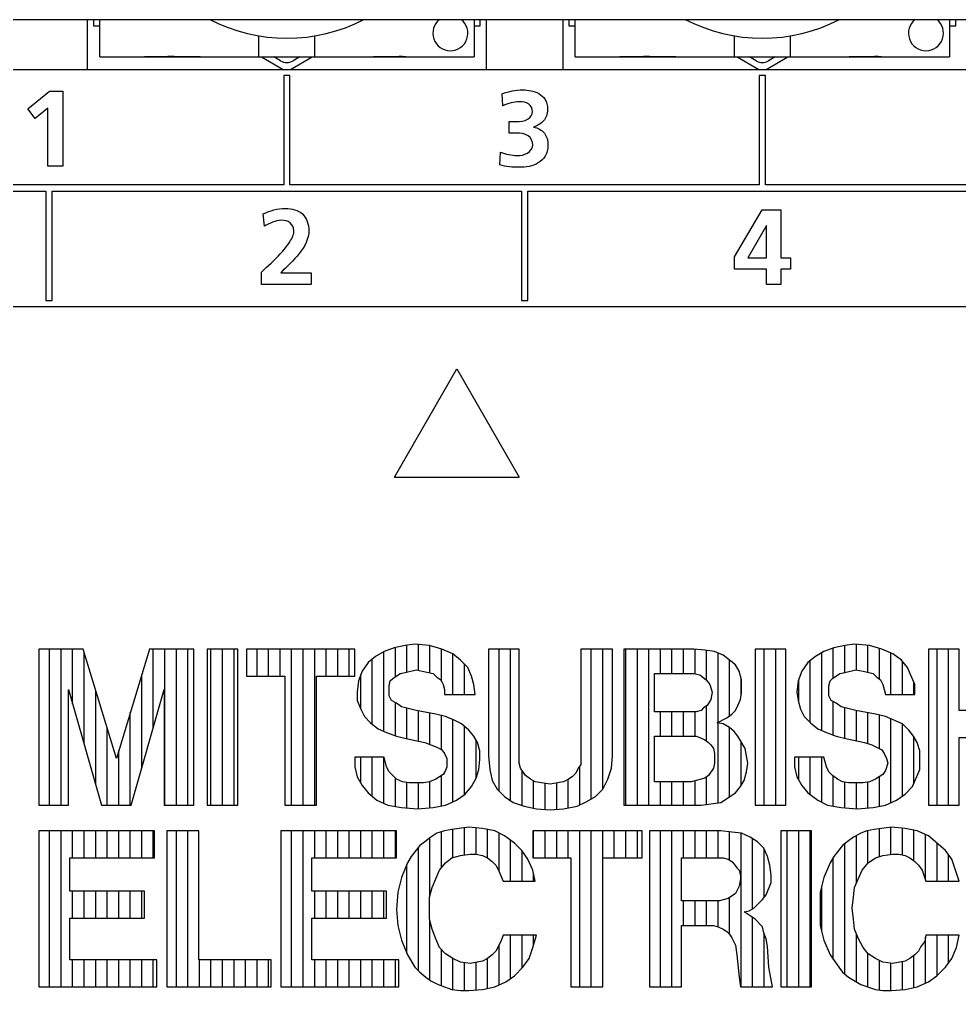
# Model space of a CAD drawing. Header units: millimetres. Extents: x 0 to 900, y 0 to 297.
# Drawn here: x 673.602 to 675.486, y 147.086 to 149.031 of the extents above; entities that cross this region are included whole.
import ezdxf

# ---------------------------------------------------------------- set-up
doc = ezdxf.new("R2010")
doc.units = ezdxf.units.MM

msp = doc.modelspace()

# ---------------------------------------------------------------- linework, layer by layer
at = {"color": 7, "linetype": 'Continuous'}
for p, q in [((669.13503072, 149.03042821), (679.97253072, 149.03042821)), ((673.73815572, 149.03042821), (673.73815572, 148.93042821)), ((673.75065572, 149.03042821), (673.75065572, 149.01792821)), ((673.76321203, 148.95542821), (673.76321203, 149.03042821)), ((674.51321203, 149.03042821), (674.51321203, 148.95542821)), ((674.52565572, 149.01792821), (674.52565572, 149.03042821)), ((674.53815572, 148.93042821), (674.53815572, 149.03042821)), ((674.69065572, 149.03042821), (674.69065572, 148.93042821)), ((674.70315572, 149.03042821), (674.70315572, 149.01792821)), ((674.71571203, 148.95542821), (674.71571203, 149.03042821)), ((675.46571203, 149.03042821), (675.46571203, 148.95542821)), ((675.47815572, 149.01792821), (675.47815572, 149.03042821)), ((673.75065572, 149.01792821), (673.76321203, 149.01792821)), ((674.51321203, 149.01792821), (674.52565572, 149.01792821)), ((674.70315572, 149.01792821), (674.71571203, 149.01792821)), ((675.46571203, 149.01792821), (675.47815572, 149.01792821)), ((674.08196203, 148.95542821), (674.08196203, 148.99795562)), ((674.19446203, 148.95542821), (674.19446203, 148.99795578)), ((675.03446203, 148.95542821), (675.03446203, 148.99795562)), ((675.14696203, 148.95542821), (675.14696203, 148.99795578)), ((673.76321203, 148.95542821), (674.51321203, 148.95542821)), ((674.0873785, 148.95542821), (674.13067977, 148.93042821)), ((674.12544271, 148.94765397), (674.11199919, 148.95542821)), ((674.14563167, 148.93042821), (674.18893294, 148.95542821)), ((674.16396049, 148.95542821), (674.1504427, 148.94763638)), ((674.71571203, 148.95542821), (675.46571203, 148.95542821)), ((675.0398785, 148.95542821), (675.08317977, 148.93042821)), ((675.07794271, 148.94765397), (675.06449919, 148.95542821)), ((675.09813167, 148.93042821), (675.14143294, 148.95542821)), ((675.11646049, 148.95542821), (675.1029427, 148.94763638)), ((668.86628072, 148.93042821), (680.24128072, 148.93042821)), ((674.13192494, 148.91787513), (674.13192494, 148.69911164)), ((674.14441356, 148.91787513), (674.13192494, 148.91787513)), ((674.14441356, 148.69911164), (674.14441356, 148.91787513)), ((675.08441913, 148.91787513), (675.08441913, 148.69911164)), ((675.09690775, 148.91787513), (675.08441913, 148.91787513)), ((675.09690775, 148.69911164), (675.09690775, 148.91787513)), ((673.61922429, 148.85149575), (673.66299906, 148.88670074)), ((673.66299906, 148.88670074), (673.68963427, 148.88670074)), ((673.68963427, 148.88670074), (673.68963427, 148.73688036)), ((674.57087873, 148.85771853), (674.56915616, 148.88176989)), ((673.6342537, 148.83196613), (673.61922429, 148.85149575)), ((673.65957545, 148.85257236), (673.6342537, 148.83196613)), ((673.65957545, 148.73688036), (673.65957545, 148.85257236)), ((674.58332429, 148.80255328), (674.58332429, 148.826174)), ((674.58332429, 148.826174), (674.59706177, 148.826174)), ((674.59792306, 148.80255328), (674.58332429, 148.80255328)), ((674.56444063, 148.73924889), (674.5661632, 148.76478596)), ((673.68963427, 148.73688036), (673.65957545, 148.73688036)), ((674.13192494, 148.69911164), (673.19191937, 148.69911164)), ((675.08441913, 148.69911164), (674.14441356, 148.69911164)), ((676.03691333, 148.69911164), (675.09690775, 148.69911164)), ((672.72813936, 148.68662302), (673.65567784, 148.68662302)), ((673.65567784, 148.68662302), (673.65567784, 148.46789721)), ((673.66816646, 148.46789721), (673.66816646, 148.68662302)), ((673.66816646, 148.68662302), (674.60817204, 148.68662302)), ((674.60817204, 148.68662302), (674.60817204, 148.46789721)), ((674.62066066, 148.46789721), (674.62066066, 148.68662302)), ((674.62066066, 148.68662302), (675.56066623, 148.68662302)), ((674.09312439, 148.61612831), (674.09077739, 148.64101943)), ((675.03446495, 148.55474028), (675.09049149, 148.64918009)), ((675.09049149, 148.64918009), (675.12782816, 148.64918009)), ((675.12782816, 148.64918009), (675.12782816, 148.55280239)), ((675.09863062, 148.61785088), (675.06150927, 148.55280239)), ((675.09906127, 148.55280239), (675.09906127, 148.61785088)), ((675.03446495, 148.5304736), (675.03446495, 148.55474028)), ((675.06150927, 148.55280239), (675.09906127, 148.55280239)), ((675.12782816, 148.55280239), (675.14692713, 148.55280239)), ((675.14692713, 148.55280239), (675.14692713, 148.5304736)), ((674.08733225, 148.49935971), (674.08733225, 148.52446614)), ((674.12574553, 148.52298043), (674.18693977, 148.52298043)), ((674.18693977, 148.52298043), (674.18693977, 148.49935971)), ((675.09906127, 148.5304736), (675.03446495, 148.5304736)), ((675.09906127, 148.49935971), (675.09906127, 148.5304736)), ((675.12782816, 148.5304736), (675.12782816, 148.49935971)), ((675.14692713, 148.5304736), (675.12782816, 148.5304736)), ((674.18693977, 148.49935971), (674.08733225, 148.49935971)), ((675.12782816, 148.49935971), (675.09906127, 148.49935971)), ((673.65567784, 148.46789721), (673.66816646, 148.46789721)), ((674.60817204, 148.46789721), (674.62066066, 148.46789721)), ((668.67878072, 148.45542821), (680.42878072, 148.45542821)), ((674.35378072, 148.11392185), (674.47878072, 148.33042821)), ((674.47878072, 148.33042821), (674.60378072, 148.11392185)), ((674.35378072, 148.11392185), (674.60378072, 148.11392185)), ((674.39457363, 147.77942537), (674.37488912, 147.77696481)), ((674.42410039, 147.77696481), (674.39457363, 147.77942537)), ((674.40161761, 147.72683686), (674.40161761, 147.77883837)), ((675.2754553, 147.77942537), (675.25577079, 147.77696481)), ((675.30498206, 147.77696481), (675.2754553, 147.77942537)), ((675.27885949, 147.72759627), (675.27885949, 147.77914169)), ((673.64164125, 147.76958312), (673.64164125, 147.45709158)), ((673.73022153, 147.76958312), (673.64164125, 147.76958312)), ((673.6628876, 147.45709158), (673.6628876, 147.76958312)), ((673.68597292, 147.45709158), (673.68597292, 147.76958312)), ((673.70905823, 147.65926732), (673.70905823, 147.76958312)), ((673.79665674, 147.55059298), (673.73022153, 147.76958312)), ((673.73214354, 147.57889623), (673.73214354, 147.76324761)), ((673.86309195, 147.76958312), (673.79665674, 147.55059298)), ((673.95167223, 147.76958312), (673.86309195, 147.76958312)), ((673.87065542, 147.61191972), (673.87065542, 147.76958312)), ((673.89374073, 147.45709158), (673.89374073, 147.76958312)), ((673.91682604, 147.45709158), (673.91682604, 147.76958312)), ((673.93991135, 147.45709158), (673.93991135, 147.76958312)), ((673.95167223, 147.45709158), (673.95167223, 147.76958312)), ((673.97873843, 147.76958312), (673.97873843, 147.45709158)), ((674.04025251, 147.76958312), (673.97873843, 147.76958312)), ((673.98608198, 147.45709158), (673.98608198, 147.76958312)), ((674.00916729, 147.45709158), (674.00916729, 147.76958312)), ((674.03225261, 147.45709158), (674.03225261, 147.76958312)), ((674.04025251, 147.45709158), (674.04025251, 147.76958312)), ((674.05747646, 147.76958312), (674.05747646, 147.71545073)), ((674.27400603, 147.76958312), (674.05747646, 147.76958312)), ((674.07842323, 147.71545073), (674.07842323, 147.76958312)), ((674.10150854, 147.71545073), (674.10150854, 147.76958312)), ((674.12459386, 147.71545073), (674.12459386, 147.76958312)), ((674.14767917, 147.45709158), (674.14767917, 147.76958312)), ((674.17076448, 147.45709158), (674.17076448, 147.76958312)), ((674.19384979, 147.45709158), (674.19384979, 147.76958312)), ((674.21693511, 147.71545073), (674.21693511, 147.76958312)), ((674.24002042, 147.71545073), (674.24002042, 147.76958312)), ((674.26310573, 147.71545073), (674.26310573, 147.76958312)), ((674.27400603, 147.71545073), (674.27400603, 147.76958312)), ((674.33305955, 147.76466199), (674.3158356, 147.75481974)), ((674.33236167, 147.60467296), (674.33236167, 147.7642632)), ((674.35274405, 147.77204368), (674.33305955, 147.76466199)), ((674.37488912, 147.77696481), (674.35274405, 147.77204368)), ((674.35544698, 147.71397193), (674.35544698, 147.77264433)), ((674.3785323, 147.72364201), (674.3785323, 147.7774202)), ((674.44870602, 147.76958312), (674.42410039, 147.77696481)), ((674.42470292, 147.72206664), (674.42470292, 147.77678405)), ((674.44778823, 147.70498349), (674.44778823, 147.76985846)), ((674.47085109, 147.75974087), (674.44870602, 147.76958312)), ((674.48561447, 147.74743805), (674.47085109, 147.75974087)), ((674.47087355, 147.67854228), (674.47087355, 147.75972215)), ((674.54220743, 147.76958312), (674.54220743, 147.55551411)), ((674.60372151, 147.76958312), (674.54220743, 147.76958312)), ((674.5632148, 147.48529548), (674.5632148, 147.76958312)), ((674.58630011, 147.46566884), (674.58630011, 147.76958312)), ((674.60372151, 147.54075073), (674.60372151, 147.76958312)), ((674.72674968, 147.76958312), (674.72674968, 147.53829017)), ((674.79072432, 147.76958312), (674.72674968, 147.76958312)), ((674.7478973, 147.46952744), (674.7478973, 147.76958312)), ((674.77098261, 147.48902169), (674.77098261, 147.76958312)), ((674.79072432, 147.55551411), (674.79072432, 147.76958312)), ((674.81286939, 147.76958312), (674.81286939, 147.45709158)), ((674.9531215, 147.76958312), (674.81286939, 147.76958312)), ((674.81715324, 147.45709158), (674.81715324, 147.76958312)), ((674.84023855, 147.45709158), (674.84023855, 147.76958312)), ((674.86332386, 147.45709158), (674.86332386, 147.76958312)), ((674.88640917, 147.72037185), (674.88640917, 147.76958312)), ((674.90949449, 147.72037185), (674.90949449, 147.76958312)), ((674.9325798, 147.72037185), (674.9325798, 147.76958312)), ((674.97526657, 147.76712256), (674.9531215, 147.76958312)), ((674.95566511, 147.71986313), (674.95566511, 147.7693005)), ((674.99495108, 147.76466199), (674.97526657, 147.76712256)), ((674.97875042, 147.70670465), (674.97875042, 147.76668707)), ((675.01217502, 147.7572803), (674.99495108, 147.76466199)), ((675.00183574, 147.62293108), (675.00183574, 147.76171142)), ((675.07614967, 147.76958312), (675.07614967, 147.45709158)), ((675.13766375, 147.76958312), (675.07614967, 147.76958312)), ((675.09417699, 147.45709158), (675.09417699, 147.76958312)), ((675.1172623, 147.45709158), (675.1172623, 147.76958312)), ((675.13766375, 147.45709158), (675.13766375, 147.76958312)), ((675.21394122, 147.76466199), (675.19671727, 147.75481974)), ((675.20960355, 147.60623287), (675.20960355, 147.76218333)), ((675.23362572, 147.77204368), (675.21394122, 147.76466199)), ((675.23268886, 147.7115454), (675.23268886, 147.77169236)), ((675.25577079, 147.77696481), (675.23362572, 147.77204368)), ((675.25577418, 147.72283317), (675.25577418, 147.77696523)), ((675.3019448, 147.72297659), (675.3019448, 147.77721791)), ((675.32958769, 147.76958312), (675.30498206, 147.77696481)), ((675.32503011, 147.70946705), (675.32503011, 147.77095039)), ((675.35173276, 147.75974087), (675.32958769, 147.76958312)), ((675.34811543, 147.67854228), (675.34811543, 147.76134857)), ((675.3689567, 147.74743805), (675.35173276, 147.75974087)), ((675.4230891, 147.76958312), (675.4230891, 147.45709158)), ((675.48460318, 147.76958312), (675.4230891, 147.76958312)), ((675.44045668, 147.45709158), (675.44045668, 147.76958312)), ((675.46354199, 147.45709158), (675.46354199, 147.76958312)), ((675.48460318, 147.64655495), (675.48460318, 147.76958312)), ((674.30107222, 147.74251692), (674.28876941, 147.72529298)), ((674.3158356, 147.75481974), (674.30107222, 147.74251692)), ((674.30927636, 147.61921348), (674.30927636, 147.7493537)), ((674.50037785, 147.73267467), (674.48561447, 147.74743805)), ((675.03678066, 147.7375958), (675.01217502, 147.7572803)), ((675.02492105, 147.63581482), (675.02492105, 147.74708348)), ((675.18195389, 147.74251692), (675.16965108, 147.72529298)), ((675.19671727, 147.75481974), (675.18195389, 147.74251692)), ((675.18651824, 147.6223061), (675.18651824, 147.74632054)), ((675.38125952, 147.73267467), (675.3689567, 147.74743805)), ((675.37120074, 147.67854228), (675.37120074, 147.74474521)), ((674.28876941, 147.72529298), (674.28138772, 147.70560847)), ((674.35028349, 147.7105296), (674.36504687, 147.72037185)), ((674.36504687, 147.72037185), (674.37488912, 147.72283242)), ((674.37488912, 147.72283242), (674.39703419, 147.72775354)), ((674.39703419, 147.72775354), (674.42163983, 147.72283242)), ((674.42163983, 147.72283242), (674.43148208, 147.72037185)), ((674.43148208, 147.72037185), (674.43886377, 147.71299016)), ((674.49395886, 147.67854228), (674.49395886, 147.73909366)), ((674.50775954, 147.71545073), (674.50037785, 147.73267467)), ((674.87438348, 147.64409439), (674.87438348, 147.72037185)), ((674.87438348, 147.72037185), (674.9531215, 147.72037185)), ((674.9531215, 147.72037185), (674.96542432, 147.71791129)), ((675.04416235, 147.72529298), (675.03678066, 147.7375958)), ((675.04908347, 147.70806904), (675.04416235, 147.72529298)), ((675.16965108, 147.72529298), (675.16226939, 147.70560847)), ((675.23116516, 147.7105296), (675.24592854, 147.72037185)), ((675.24592854, 147.72037185), (675.25577079, 147.72283242)), ((675.25577079, 147.72283242), (675.27791586, 147.72775354)), ((675.27791586, 147.72775354), (675.29267924, 147.72529298)), ((675.29267924, 147.72529298), (675.31236375, 147.72037185)), ((675.31236375, 147.72037185), (675.31974544, 147.71299016)), ((675.3960229, 147.69822678), (675.38125952, 147.73267467)), ((673.8475701, 147.53154863), (673.8475701, 147.71841851)), ((674.05747646, 147.71545073), (674.13375392, 147.71545073)), ((674.13375392, 147.71545073), (674.13375392, 147.45709158)), ((674.19772856, 147.45709158), (674.19772856, 147.71545073)), ((674.19772856, 147.71545073), (674.27400603, 147.71545073)), ((674.28138772, 147.70560847), (674.27892715, 147.6834634)), ((674.28619104, 147.64929038), (674.28619104, 147.71841734)), ((674.3429018, 147.69576622), (674.34536236, 147.70560847)), ((674.34536236, 147.70560847), (674.35028349, 147.7105296)), ((674.43886377, 147.71299016), (674.44624546, 147.70806904)), ((674.44624546, 147.70806904), (674.45116659, 147.69822678)), ((674.51268067, 147.69822678), (674.50775954, 147.71545073)), ((674.96542432, 147.71791129), (674.97772714, 147.70806904)), ((674.97772714, 147.70806904), (674.98510883, 147.69822678)), ((675.04800636, 147.67561728), (675.04800636, 147.71183893)), ((675.04908347, 147.68100284), (675.04908347, 147.70806904)), ((675.16226939, 147.70560847), (675.15980882, 147.6834634)), ((675.16343292, 147.66216707), (675.16343292, 147.70871124)), ((675.22378347, 147.69576622), (675.22624403, 147.70560847)), ((675.22624403, 147.70560847), (675.23116516, 147.7105296)), ((675.31974544, 147.71299016), (675.32712713, 147.70806904)), ((675.32712713, 147.70806904), (675.33204826, 147.69822678)), ((675.39428605, 147.67854228), (675.39428605, 147.70227943)), ((673.70069477, 147.45709158), (673.70069477, 147.68838453)), ((673.70069477, 147.68838453), (673.76712998, 147.45709158)), ((673.75522885, 147.49852514), (673.75522885, 147.68715158)), ((673.8261835, 147.45709158), (673.89261871, 147.68838453)), ((673.89261871, 147.68838453), (673.89261871, 147.45709158)), ((674.27892715, 147.6834634), (674.27892715, 147.66623946)), ((674.3429018, 147.67608171), (674.3429018, 147.69576622)), ((674.45116659, 147.69822678), (674.45362715, 147.68838453)), ((674.45362715, 147.68838453), (674.45362715, 147.67854228)), ((674.51514123, 147.67854228), (674.51268067, 147.69822678)), ((674.98510883, 147.69822678), (674.99002995, 147.6834634)), ((674.99002995, 147.6834634), (674.98756939, 147.66870002)), ((675.15980882, 147.6834634), (675.16226939, 147.66623946)), ((675.22378347, 147.67608171), (675.22378347, 147.69576622)), ((675.33204826, 147.69822678), (675.33696938, 147.67854228)), ((675.3960229, 147.67854228), (675.3960229, 147.69822678)), ((674.27892715, 147.66623946), (674.28630884, 147.64901552)), ((674.34782293, 147.66623946), (674.3429018, 147.67608171)), ((674.35766518, 147.66131833), (674.34782293, 147.66623946)), ((674.35544698, 147.59571495), (674.35544698, 147.66242743)), ((674.45362715, 147.67854228), (674.51514123, 147.67854228)), ((674.98756939, 147.66870002), (674.9801877, 147.65639721)), ((675.04170178, 147.65639721), (675.04662291, 147.66870002)), ((675.04662291, 147.66870002), (675.04908347, 147.68100284)), ((675.16226939, 147.66623946), (675.16719051, 147.64901552)), ((675.2287046, 147.66623946), (675.22378347, 147.67608171)), ((675.23854685, 147.66131833), (675.2287046, 147.66623946)), ((675.23268886, 147.59707987), (675.23268886, 147.66424733)), ((675.33696938, 147.67854228), (675.3960229, 147.67854228)), ((674.28630884, 147.64901552), (674.29369053, 147.63425214)), ((674.36750743, 147.65393664), (674.35766518, 147.66131833)), ((674.39703419, 147.64655495), (674.36750743, 147.65393664)), ((674.3785323, 147.59024599), (674.3785323, 147.65118043)), ((674.43640321, 147.63917326), (674.39703419, 147.64655495)), ((674.40161761, 147.58528899), (674.40161761, 147.64569556)), ((674.95804263, 147.64409439), (674.87438348, 147.64409439)), ((674.88640917, 147.59488312), (674.88640917, 147.64409439)), ((674.90949449, 147.59488312), (674.90949449, 147.64409439)), ((674.9325798, 147.59488312), (674.9325798, 147.64409439)), ((674.95566511, 147.59488312), (674.95566511, 147.64409439)), ((674.96788488, 147.64655495), (674.95804263, 147.64409439)), ((674.97280601, 147.65147608), (674.96788488, 147.64655495)), ((674.9801877, 147.65639721), (674.97280601, 147.65147608)), ((674.97875042, 147.58517887), (674.97875042, 147.65543902)), ((675.02939897, 147.63917326), (675.03678066, 147.64655495)), ((675.03678066, 147.64655495), (675.04170178, 147.65639721)), ((675.16719051, 147.64901552), (675.1745722, 147.63425214)), ((675.2483891, 147.65393664), (675.23854685, 147.66131833)), ((675.27791586, 147.64655495), (675.2483891, 147.65393664)), ((675.25577418, 147.59105483), (675.25577418, 147.65209037)), ((675.31728488, 147.63917326), (675.27791586, 147.64655495)), ((675.27885949, 147.58606895), (675.27885949, 147.64637802)), ((675.61009191, 147.64655495), (675.48460318, 147.64655495)), ((673.82448479, 147.45709158), (673.82448479, 147.64232248)), ((674.29369053, 147.63425214), (674.30599335, 147.62194932)), ((674.42470292, 147.57840239), (674.42470292, 147.64136707)), ((674.45608771, 147.63425214), (674.43640321, 147.63917326)), ((674.44778823, 147.56827582), (674.44778823, 147.63632701)), ((674.47331166, 147.62687045), (674.45608771, 147.63425214)), ((674.47087355, 147.46366306), (674.47087355, 147.62791535)), ((674.48807504, 147.61948876), (674.47331166, 147.62687045)), ((674.99987221, 147.62194932), (675.01955671, 147.63179157)), ((675.01955671, 147.63179157), (675.02939897, 147.63917326)), ((675.1745722, 147.63425214), (675.18687502, 147.62194932)), ((675.3019448, 147.58031197), (675.3019448, 147.64204953)), ((675.33696938, 147.63425214), (675.31728488, 147.63917326)), ((675.32503011, 147.57009572), (675.32503011, 147.63723695)), ((675.37141727, 147.61948876), (675.33696938, 147.63425214)), ((675.34811543, 147.46204537), (675.34811543, 147.62947526)), ((673.77831417, 147.45709158), (673.77831417, 147.61105555)), ((674.30599335, 147.62194932), (674.32075673, 147.6096465)), ((674.32075673, 147.6096465), (674.33798067, 147.60226481)), ((674.50283842, 147.60718594), (674.48807504, 147.61948876)), ((674.49395886, 147.47816674), (674.49395886, 147.61458557)), ((674.51268067, 147.59488312), (674.50283842, 147.60718594)), ((675.01217502, 147.61948876), (674.99987221, 147.62194932)), ((675.00183574, 147.46133543), (675.00183574, 147.62155661)), ((675.02447784, 147.61210707), (675.01217502, 147.61948876)), ((675.03432009, 147.60472538), (675.02447784, 147.61210707)), ((675.02492105, 147.4737908), (675.02492105, 147.61177466)), ((675.04170178, 147.59488312), (675.03432009, 147.60472538)), ((675.18687502, 147.62194932), (675.2016384, 147.6096465)), ((675.2016384, 147.6096465), (675.21886234, 147.60226481)), ((675.37120074, 147.47556689), (675.37120074, 147.61958155)), ((675.38372008, 147.60718594), (675.37141727, 147.61948876)), ((675.39356234, 147.59488312), (675.38372008, 147.60718594)), ((674.33798067, 147.60226481), (674.35766518, 147.59488312)), ((674.35766518, 147.59488312), (674.37981025, 147.589962)), ((674.37981025, 147.589962), (674.41425814, 147.58258031)), ((674.52006236, 147.58258031), (674.51268067, 147.59488312)), ((674.51704417, 147.51024813), (674.51704417, 147.58761062)), ((674.87438348, 147.50384228), (674.87438348, 147.59488312)), ((674.87438348, 147.59488312), (674.95804263, 147.59488312)), ((674.95804263, 147.59488312), (674.96542432, 147.59242256)), ((674.96542432, 147.59242256), (674.97526657, 147.58750143)), ((674.97526657, 147.58750143), (674.98264826, 147.58258031)), ((675.05646516, 147.57027749), (675.04170178, 147.59488312)), ((675.04800636, 147.49630578), (675.04800636, 147.58437549)), ((675.21886234, 147.60226481), (675.23854685, 147.59488312)), ((675.23854685, 147.59488312), (675.26069192, 147.589962)), ((675.26069192, 147.589962), (675.29513981, 147.58258031)), ((675.40094403, 147.58258031), (675.39356234, 147.59488312)), ((675.39428605, 147.50143), (675.39428605, 147.59367693)), ((675.48460318, 147.45709158), (675.48460318, 147.59242256)), ((675.48460318, 147.59242256), (675.61009191, 147.59242256)), ((673.80139948, 147.45709158), (673.80139948, 147.56622645)), ((674.41425814, 147.58258031), (674.43886377, 147.57273805)), ((674.43886377, 147.57273805), (674.44870602, 147.56781693)), ((674.44870602, 147.56781693), (674.45362715, 147.56043524)), ((674.52498349, 147.56535636), (674.52006236, 147.58258031)), ((674.52498349, 147.54813242), (674.52498349, 147.56535636)), ((674.98264826, 147.58258031), (674.98756939, 147.57765918)), ((674.98756939, 147.57765918), (674.99249052, 147.57027749)), ((674.99249052, 147.57027749), (674.99495108, 147.56043524)), ((675.06138629, 147.54075073), (675.05646516, 147.57027749)), ((675.29513981, 147.58258031), (675.30990319, 147.57765918)), ((675.30990319, 147.57765918), (675.32958769, 147.56781693)), ((675.32958769, 147.56781693), (675.33450882, 147.56043524)), ((675.40586515, 147.56535636), (675.40094403, 147.58258031)), ((675.40586515, 147.52844791), (675.40586515, 147.56535636)), ((674.27400603, 147.55305355), (674.27400603, 147.53336904)), ((674.33305955, 147.55305355), (674.27400603, 147.55305355)), ((674.28619104, 147.50097272), (674.28619104, 147.55305355)), ((674.30927636, 147.4746651), (674.30927636, 147.55305355)), ((674.33236167, 147.4606825), (674.33236167, 147.55305355)), ((674.33798067, 147.53336904), (674.33305955, 147.55305355)), ((674.45362715, 147.56043524), (674.45854828, 147.55059298)), ((674.45854828, 147.55059298), (674.45854828, 147.53336904)), ((674.52252292, 147.52844791), (674.52498349, 147.54813242)), ((674.54220743, 147.55551411), (674.54466799, 147.52844791)), ((674.78826376, 147.53090848), (674.79072432, 147.55551411)), ((674.99495108, 147.56043524), (674.99495108, 147.54075073)), ((675.1548877, 147.55305355), (675.1548877, 147.53336904)), ((675.21394122, 147.55305355), (675.1548877, 147.55305355)), ((675.16343292, 147.50734235), (675.16343292, 147.55305355)), ((675.18651824, 147.47827395), (675.18651824, 147.55305355)), ((675.20960355, 147.46295125), (675.20960355, 147.55305355)), ((675.21886234, 147.53336904), (675.21394122, 147.55305355)), ((675.33450882, 147.56043524), (675.33942994, 147.55059298)), ((675.33942994, 147.55059298), (675.34189051, 147.54075073)), ((674.27400603, 147.53336904), (674.27892715, 147.51368453)), ((674.3429018, 147.52352679), (674.33798067, 147.53336904)), ((674.45608771, 147.52598735), (674.45116659, 147.51860566)), ((674.45854828, 147.53336904), (674.45608771, 147.52598735)), ((674.5176018, 147.51122397), (674.52252292, 147.52844791)), ((674.54466799, 147.52844791), (674.54958912, 147.50630284)), ((674.60618208, 147.53090848), (674.60372151, 147.54075073)), ((674.61602433, 147.5161451), (674.60618208, 147.53090848)), ((674.60938542, 147.45602379), (674.60938542, 147.52610346)), ((674.72182855, 147.53090848), (674.71690743, 147.52106622)), ((674.72674968, 147.53829017), (674.72182855, 147.53090848)), ((674.72481198, 147.45735301), (674.72481198, 147.53538363)), ((674.78088207, 147.50876341), (674.78826376, 147.53090848)), ((674.99249052, 147.53090848), (674.98264826, 147.5161451)), ((674.99495108, 147.54075073), (674.99249052, 147.53090848)), ((675.05892573, 147.52352679), (675.06138629, 147.54075073)), ((675.1548877, 147.53336904), (675.15980882, 147.51368453)), ((675.22378347, 147.52352679), (675.21886234, 147.53336904)), ((675.33696938, 147.52598735), (675.33204826, 147.51860566)), ((675.34189051, 147.54075073), (675.33696938, 147.52598735)), ((675.39110177, 147.49400003), (675.40586515, 147.52844791)), ((674.27892715, 147.51368453), (674.28876941, 147.49646059)), ((674.35766518, 147.50876341), (674.3429018, 147.52352679)), ((674.35544698, 147.45436326), (674.35544698, 147.5109816)), ((674.369968, 147.50384228), (674.35766518, 147.50876341)), ((674.43640321, 147.50876341), (674.42410039, 147.50384228)), ((674.45116659, 147.51860566), (674.43640321, 147.50876341)), ((674.44778823, 147.45543168), (674.44778823, 147.51635342)), ((674.50775954, 147.49400003), (674.5176018, 147.51122397)), ((674.54958912, 147.50630284), (674.55943137, 147.4890789)), ((674.62586658, 147.50876341), (674.61602433, 147.5161451)), ((674.63570884, 147.50384228), (674.62586658, 147.50876341)), ((674.70214405, 147.50876341), (674.69230179, 147.50384228)), ((674.70172667, 147.4514235), (674.70172667, 147.50855472)), ((674.70952574, 147.51368453), (674.70214405, 147.50876341)), ((674.71690743, 147.52106622), (674.70952574, 147.51368453)), ((674.77103982, 147.4890789), (674.78088207, 147.50876341)), ((674.96788488, 147.50876341), (674.94820038, 147.50384228)), ((674.97526657, 147.51122397), (674.96788488, 147.50876341)), ((674.98264826, 147.5161451), (674.97526657, 147.51122397)), ((674.97875042, 147.45844977), (674.97875042, 147.51354654)), ((675.04662291, 147.49400003), (675.0540046, 147.50630284)), ((675.0540046, 147.50630284), (675.05892573, 147.52352679)), ((675.15980882, 147.51368453), (675.16965108, 147.49646059)), ((675.23116516, 147.5161451), (675.22378347, 147.52352679)), ((675.24100741, 147.50876341), (675.23116516, 147.5161451)), ((675.23268886, 147.45502504), (675.23268886, 147.51500232)), ((675.25084967, 147.50384228), (675.24100741, 147.50876341)), ((675.31728488, 147.50876341), (675.30498206, 147.50384228)), ((675.33204826, 147.51860566), (675.31728488, 147.50876341)), ((675.32503011, 147.45470372), (675.32503011, 147.5139269)), ((674.28876941, 147.49646059), (674.30107222, 147.48169721)), ((674.38227081, 147.50138172), (674.369968, 147.50384228)), ((674.3785323, 147.45132238), (674.3785323, 147.50212942)), ((674.41179757, 147.50138172), (674.38227081, 147.50138172)), ((674.40161761, 147.44987318), (674.40161761, 147.50138172)), ((674.42410039, 147.50384228), (674.41179757, 147.50138172)), ((674.42470292, 147.45164898), (674.42470292, 147.50408329)), ((674.49545673, 147.47923665), (674.50775954, 147.49400003)), ((674.55943137, 147.4890789), (674.57419475, 147.47431552)), ((674.63247073, 147.45084962), (674.63247073, 147.50546133)), ((674.64801165, 147.50138172), (674.63570884, 147.50384228)), ((674.6652356, 147.49892115), (674.64801165, 147.50138172)), ((674.65555605, 147.44812928), (674.65555605, 147.50030395)), ((674.67999898, 147.50138172), (674.6652356, 147.49892115)), ((674.67864136, 147.44846803), (674.67864136, 147.50115545)), ((674.69230179, 147.50384228), (674.67999898, 147.50138172)), ((674.75627644, 147.47431552), (674.77103982, 147.4890789)), ((674.94820038, 147.50384228), (674.87438348, 147.50384228)), ((674.88640917, 147.45709158), (674.88640917, 147.50384228)), ((674.90949449, 147.45709158), (674.90949449, 147.50384228)), ((674.9325798, 147.45709158), (674.9325798, 147.50384228)), ((674.95566511, 147.45709158), (674.95566511, 147.50570846)), ((675.03678066, 147.48169721), (675.04662291, 147.49400003)), ((675.16965108, 147.49646059), (675.18195389, 147.48169721)), ((675.26315248, 147.50138172), (675.25084967, 147.50384228)), ((675.25577418, 147.45160237), (675.25577418, 147.50285738)), ((675.29267924, 147.50138172), (675.26315248, 147.50138172)), ((675.27885949, 147.44982657), (675.27885949, 147.50138172)), ((675.30498206, 147.50384228), (675.29267924, 147.50138172)), ((675.3019448, 147.45136899), (675.3019448, 147.50323483)), ((675.37633839, 147.47923665), (675.39110177, 147.49400003)), ((674.30107222, 147.48169721), (674.31829617, 147.46693383)), ((674.47823278, 147.46693383), (674.49545673, 147.47923665)), ((674.57419475, 147.47431552), (674.5914187, 147.4620127)), ((674.73905249, 147.46447327), (674.75627644, 147.47431552)), ((675.0072539, 147.4620127), (675.03678066, 147.48169721)), ((675.18195389, 147.48169721), (675.2016384, 147.46693383)), ((675.35911445, 147.46693383), (675.37633839, 147.47923665)), ((673.64164125, 147.45709158), (673.70069477, 147.45709158)), ((673.76712998, 147.45709158), (673.8261835, 147.45709158)), ((673.89261871, 147.45709158), (673.95167223, 147.45709158)), ((673.97873843, 147.45709158), (674.04025251, 147.45709158)), ((674.13375392, 147.45709158), (674.19772856, 147.45709158)), ((674.31829617, 147.46693383), (674.34044124, 147.45709158)), ((674.34044124, 147.45709158), (674.36750743, 147.45217045)), ((674.36750743, 147.45217045), (674.39949476, 147.44970989)), ((674.39949476, 147.44970989), (674.43148208, 147.45217045)), ((674.43148208, 147.45217045), (674.45608771, 147.45709158)), ((674.45608771, 147.45709158), (674.47823278, 147.46693383)), ((674.5914187, 147.4620127), (674.61356377, 147.45463101)), ((674.61356377, 147.45463101), (674.6381694, 147.44970989)), ((674.6381694, 147.44970989), (674.6652356, 147.44724932)), ((674.6652356, 147.44724932), (674.69230179, 147.44970989)), ((674.69230179, 147.44970989), (674.71936799, 147.45463101)), ((674.71936799, 147.45463101), (674.73905249, 147.46447327)), ((674.81286939, 147.45709158), (674.96788488, 147.45709158)), ((674.96788488, 147.45709158), (675.0072539, 147.4620127)), ((675.07614967, 147.45709158), (675.13766375, 147.45709158)), ((675.2016384, 147.46693383), (675.22132291, 147.45709158)), ((675.22132291, 147.45709158), (675.2483891, 147.45217045)), ((675.2483891, 147.45217045), (675.28037643, 147.44970989)), ((675.28037643, 147.44970989), (675.31236375, 147.45217045)), ((675.31236375, 147.45217045), (675.33696938, 147.45709158)), ((675.33696938, 147.45709158), (675.35911445, 147.46693383)), ((675.4230891, 147.45709158), (675.48460318, 147.45709158)), ((674.50283842, 147.41280144), (674.46839053, 147.40788031)), ((674.49395886, 147.35725153), (674.49395886, 147.41153293)), ((674.52990461, 147.41034087), (674.50283842, 147.41280144)), ((674.51704417, 147.35866904), (674.51704417, 147.41151)), ((674.55451025, 147.40541975), (674.52990461, 147.41034087)), ((675.3492722, 147.41280144), (675.31482431, 147.40788031)), ((675.32503011, 147.3538691), (675.32503011, 147.40933828)), ((675.34811543, 147.35821688), (675.34811543, 147.41263618)), ((675.37633839, 147.41034087), (675.3492722, 147.41280144)), ((675.37120074, 147.35723601), (675.37120074, 147.41080793)), ((675.40094403, 147.40541975), (675.37633839, 147.41034087)), ((673.64164125, 147.40541975), (673.64164125, 147.09292821)), ((673.87293421, 147.40541975), (673.64164125, 147.40541975)), ((673.6628876, 147.09292821), (673.6628876, 147.40541975)), ((673.68597292, 147.09292821), (673.68597292, 147.40541975)), ((673.70905823, 147.35128735), (673.70905823, 147.40541975)), ((673.73214354, 147.35128735), (673.73214354, 147.40541975)), ((673.75522885, 147.35128735), (673.75522885, 147.40541975)), ((673.77831417, 147.35128735), (673.77831417, 147.40541975)), ((673.80139948, 147.35128735), (673.80139948, 147.40541975)), ((673.82448479, 147.35128735), (673.82448479, 147.40541975)), ((673.8475701, 147.35128735), (673.8475701, 147.40541975)), ((673.87065542, 147.35128735), (673.87065542, 147.40541975)), ((673.87293421, 147.35128735), (673.87293421, 147.40541975)), ((673.89753984, 147.40541975), (673.89753984, 147.09292821)), ((673.96151449, 147.40541975), (673.89753984, 147.40541975)), ((673.91682604, 147.09292821), (673.91682604, 147.40541975)), ((673.93991135, 147.09292821), (673.93991135, 147.40541975)), ((673.96151449, 147.1470606), (673.96151449, 147.40541975)), ((674.12637223, 147.40541975), (674.12637223, 147.09292821)), ((674.35766518, 147.40541975), (674.12637223, 147.40541975)), ((674.14767917, 147.09292821), (674.14767917, 147.40541975)), ((674.17076448, 147.09292821), (674.17076448, 147.40541975)), ((674.19384979, 147.35128735), (674.19384979, 147.40541975)), ((674.21693511, 147.35128735), (674.21693511, 147.40541975)), ((674.24002042, 147.35128735), (674.24002042, 147.40541975)), ((674.26310573, 147.35128735), (674.26310573, 147.40541975)), ((674.28619104, 147.35128735), (674.28619104, 147.40541975)), ((674.30927636, 147.35128735), (674.30927636, 147.40541975)), ((674.33236167, 147.35128735), (674.33236167, 147.40541975)), ((674.35544698, 147.35128735), (674.35544698, 147.40541975)), ((674.35766518, 147.35128735), (674.35766518, 147.40541975)), ((674.42656095, 147.39311693), (674.41425814, 147.38327468)), ((674.42470292, 147.27495945), (674.42470292, 147.3916305)), ((674.43886377, 147.40049862), (674.42656095, 147.39311693)), ((674.45362715, 147.40541975), (674.43886377, 147.40049862)), ((674.44778823, 147.33148572), (674.44778823, 147.40347344)), ((674.46839053, 147.40788031), (674.45362715, 147.40541975)), ((674.47087355, 147.35199679), (674.47087355, 147.40823503)), ((674.54012948, 147.35100039), (674.54012948, 147.4082959)), ((674.57419475, 147.39557749), (674.55451025, 147.40541975)), ((674.5632148, 147.32370529), (674.5632148, 147.40106747)), ((674.59387926, 147.38081411), (674.57419475, 147.39557749)), ((674.63078771, 147.40541975), (674.63078771, 147.35128735)), ((674.84977784, 147.40541975), (674.63078771, 147.40541975)), ((674.63247073, 147.35128735), (674.63247073, 147.40541975)), ((674.65555605, 147.35128735), (674.65555605, 147.40541975)), ((674.67864136, 147.35128735), (674.67864136, 147.40541975)), ((674.70172667, 147.35128735), (674.70172667, 147.40541975)), ((674.72481198, 147.09292821), (674.72481198, 147.40541975)), ((674.7478973, 147.09292821), (674.7478973, 147.40541975)), ((674.77098261, 147.09292821), (674.77098261, 147.40541975)), ((674.79406792, 147.35128735), (674.79406792, 147.40541975)), ((674.81715324, 147.35128735), (674.81715324, 147.40541975)), ((674.84023855, 147.35128735), (674.84023855, 147.40541975)), ((674.84977784, 147.35128735), (674.84977784, 147.40541975)), ((674.86454122, 147.40541975), (674.86454122, 147.09292821)), ((675.0072539, 147.40541975), (674.86454122, 147.40541975)), ((674.88640917, 147.09292821), (674.88640917, 147.40541975)), ((674.90949449, 147.09292821), (674.90949449, 147.40541975)), ((674.9325798, 147.35128735), (674.9325798, 147.40541975)), ((674.95566511, 147.35128735), (674.95566511, 147.40541975)), ((674.97875042, 147.35128735), (674.97875042, 147.40541975)), ((675.00183574, 147.35128735), (675.00183574, 147.40541975)), ((675.02939897, 147.40295918), (675.0072539, 147.40541975)), ((675.02492105, 147.34689094), (675.02492105, 147.40345673)), ((675.04908347, 147.40049862), (675.02939897, 147.40295918)), ((675.04800636, 147.09292821), (675.04800636, 147.40063326)), ((675.06630742, 147.39311693), (675.04908347, 147.40049862)), ((675.0810708, 147.38327468), (675.06630742, 147.39311693)), ((675.07109167, 147.24910554), (675.07109167, 147.38992743)), ((675.1278215, 147.40541975), (675.1278215, 147.09292821)), ((675.18933558, 147.40541975), (675.1278215, 147.40541975)), ((675.14034761, 147.09292821), (675.14034761, 147.40541975)), ((675.16343292, 147.09292821), (675.16343292, 147.40541975)), ((675.18651824, 147.09292821), (675.18651824, 147.40541975)), ((675.18933558, 147.09292821), (675.18933558, 147.40541975)), ((675.27299474, 147.39311693), (675.26069192, 147.38327468)), ((675.28775812, 147.40049862), (675.27299474, 147.39311693)), ((675.27885949, 147.30017694), (675.27885949, 147.39604931)), ((675.30006093, 147.40541975), (675.28775812, 147.40049862)), ((675.31482431, 147.40788031), (675.30006093, 147.40541975)), ((675.3019448, 147.34075307), (675.3019448, 147.40573373)), ((675.39428605, 147.3452083), (675.39428605, 147.40675134)), ((675.4230891, 147.39557749), (675.40094403, 147.40541975)), ((675.41737136, 147.30692647), (675.41737136, 147.39811871)), ((675.45753698, 147.36605073), (675.4230891, 147.39557749)), ((674.40441588, 147.37589299), (674.39457363, 147.36359017)), ((674.40161761, 147.12525324), (674.40161761, 147.37239514)), ((674.41425814, 147.38327468), (674.40441588, 147.37589299)), ((674.58630011, 147.30453665), (674.58630011, 147.38649848)), ((674.60864264, 147.36605073), (674.59387926, 147.38081411)), ((675.09337361, 147.37097186), (675.0810708, 147.38327468)), ((675.1007553, 147.35374792), (675.09337361, 147.37097186)), ((675.25084967, 147.37589299), (675.24100741, 147.36359017)), ((675.26069192, 147.38327468), (675.25084967, 147.37589299)), ((675.25577418, 147.11851536), (675.25577418, 147.37958637)), ((675.44045668, 147.30453665), (675.44045668, 147.380691)), ((673.70315534, 147.28485214), (673.70315534, 147.35128735)), ((673.70315534, 147.35128735), (673.87293421, 147.35128735)), ((674.18788631, 147.28485214), (674.18788631, 147.35128735)), ((674.18788631, 147.35128735), (674.35766518, 147.35128735)), ((674.38719194, 147.35374792), (674.37981025, 147.3414451)), ((674.39457363, 147.36359017), (674.38719194, 147.35374792)), ((674.45608771, 147.3414451), (674.46839053, 147.35128735)), ((674.46839053, 147.35128735), (674.48561447, 147.35620848)), ((674.48561447, 147.35620848), (674.50529898, 147.35866904)), ((674.50529898, 147.35866904), (674.5176018, 147.35866904)), ((674.5176018, 147.35866904), (674.52990461, 147.35620848)), ((674.52990461, 147.35620848), (674.53974687, 147.35128735)), ((674.53974687, 147.35128735), (674.54958912, 147.34390566)), ((674.62094546, 147.34882679), (674.60864264, 147.36605073)), ((674.60938542, 147.30453665), (674.60938542, 147.36501084)), ((674.63078771, 147.35128735), (674.70706517, 147.35128735)), ((674.70706517, 147.35128735), (674.70706517, 147.09292821)), ((674.77103982, 147.09292821), (674.77103982, 147.35128735)), ((674.77103982, 147.35128735), (674.84977784, 147.35128735)), ((674.92851587, 147.26516764), (674.92851587, 147.35128735)), ((674.92851587, 147.35128735), (675.01217502, 147.35128735)), ((675.01217502, 147.35128735), (675.02201728, 147.34882679)), ((675.09417699, 147.27198012), (675.09417699, 147.36909732)), ((675.10567643, 147.33652397), (675.1007553, 147.35374792)), ((675.23362572, 147.35374792), (675.22624403, 147.3414451)), ((675.23268886, 147.14769595), (675.23268886, 147.35218648)), ((675.24100741, 147.36359017), (675.23362572, 147.35374792)), ((675.3025215, 147.3414451), (675.31728488, 147.35128735)), ((675.31728488, 147.35128735), (675.33204826, 147.35620848)), ((675.33204826, 147.35620848), (675.35173276, 147.35866904)), ((675.35173276, 147.35866904), (675.36403558, 147.35866904)), ((675.36403558, 147.35866904), (675.37633839, 147.35620848)), ((675.37633839, 147.35620848), (675.38618065, 147.35128735)), ((675.38618065, 147.35128735), (675.3960229, 147.34390566)), ((675.4698398, 147.34882679), (675.45753698, 147.36605073)), ((675.46354199, 147.30453665), (675.46354199, 147.35764373)), ((674.37981025, 147.3414451), (674.36750743, 147.31191834)), ((674.3785323, 147.15996994), (674.3785323, 147.33837801)), ((674.4437849, 147.32668172), (674.45608771, 147.3414451)), ((674.54958912, 147.34390566), (674.55697081, 147.33652397)), ((674.55697081, 147.33652397), (674.56189194, 147.32668172)), ((674.63078771, 147.32668172), (674.62094546, 147.34882679)), ((675.02201728, 147.34882679), (675.02939897, 147.34390566)), ((675.02939897, 147.34390566), (675.03432009, 147.33898454)), ((675.03432009, 147.33898454), (675.03924122, 147.33160285)), ((675.03924122, 147.33160285), (675.04416235, 147.32668172)), ((675.10813699, 147.31683947), (675.10567643, 147.33652397)), ((675.22624403, 147.3414451), (675.21394122, 147.31191834)), ((675.29021868, 147.32668172), (675.3025215, 147.3414451)), ((675.3960229, 147.34390566), (675.40340459, 147.33652397)), ((675.40340459, 147.33652397), (675.41078628, 147.32668172)), ((675.48460318, 147.30453665), (675.4698398, 147.34882679)), ((674.36750743, 147.31191834), (674.36012574, 147.28239158)), ((674.42902152, 147.29223383), (674.4437849, 147.32668172)), ((674.56189194, 147.32668172), (674.57173419, 147.30453665)), ((674.63570884, 147.30453665), (674.63078771, 147.32668172)), ((674.63247073, 147.30453665), (674.63247073, 147.31910811)), ((675.04416235, 147.32668172), (675.04662291, 147.31683947)), ((675.04662291, 147.31683947), (675.04662291, 147.30945778)), ((675.10813699, 147.30207609), (675.10813699, 147.31683947)), ((675.21394122, 147.31191834), (675.20655953, 147.28239158)), ((675.2754553, 147.29223383), (675.29021868, 147.32668172)), ((675.41078628, 147.32668172), (675.41816797, 147.30453665)), ((674.57173419, 147.30453665), (674.63570884, 147.30453665)), ((675.04416235, 147.2946944), (675.03678066, 147.27993102)), ((675.04662291, 147.30945778), (675.04416235, 147.2946944)), ((675.09829474, 147.27747045), (675.10813699, 147.30207609)), ((675.20960355, 147.20378027), (675.20960355, 147.29456768)), ((675.41816797, 147.30453665), (675.48460318, 147.30453665)), ((673.8532497, 147.28485214), (673.70315534, 147.28485214)), ((673.70905823, 147.23071975), (673.70905823, 147.28485214)), ((673.73214354, 147.23071975), (673.73214354, 147.28485214)), ((673.75522885, 147.23071975), (673.75522885, 147.28485214)), ((673.77831417, 147.23071975), (673.77831417, 147.28485214)), ((673.80139948, 147.23071975), (673.80139948, 147.28485214)), ((673.82448479, 147.23071975), (673.82448479, 147.28485214)), ((673.8475701, 147.23071975), (673.8475701, 147.28485214)), ((673.8532497, 147.23071975), (673.8532497, 147.28485214)), ((674.33798067, 147.28485214), (674.18788631, 147.28485214)), ((674.19384979, 147.23071975), (674.19384979, 147.28485214)), ((674.21693511, 147.23071975), (674.21693511, 147.28485214)), ((674.24002042, 147.23071975), (674.24002042, 147.28485214)), ((674.26310573, 147.23071975), (674.26310573, 147.28485214)), ((674.28619104, 147.23071975), (674.28619104, 147.28485214)), ((674.30927636, 147.23071975), (674.30927636, 147.28485214)), ((674.33236167, 147.23071975), (674.33236167, 147.28485214)), ((674.33798067, 147.23071975), (674.33798067, 147.28485214)), ((674.36012574, 147.28239158), (674.35766518, 147.24794369)), ((674.42410039, 147.27254933), (674.42902152, 147.29223383)), ((675.03678066, 147.27993102), (675.02201728, 147.27008876)), ((675.09091305, 147.2676282), (675.09829474, 147.27747045)), ((675.20655953, 147.28239158), (675.20655953, 147.21595637)), ((675.27299474, 147.27254933), (675.2754553, 147.29223383)), ((674.42410039, 147.22825919), (674.42410039, 147.27254933)), ((675.00479333, 147.26516764), (674.92851587, 147.26516764)), ((674.9325798, 147.21595637), (674.9325798, 147.26516764)), ((674.95566511, 147.21595637), (674.95566511, 147.26516764)), ((674.97875042, 147.21595637), (674.97875042, 147.26516764)), ((675.00183574, 147.21362007), (675.00183574, 147.26516764)), ((675.01463559, 147.2676282), (675.00479333, 147.26516764)), ((675.02201728, 147.27008876), (675.01463559, 147.2676282)), ((675.02492105, 147.19806761), (675.02492105, 147.27202461)), ((675.07368911, 147.25040426), (675.09091305, 147.2676282)), ((675.27053417, 147.25040426), (675.27299474, 147.27254933)), ((674.35766518, 147.24794369), (674.36012574, 147.21595637)), ((675.0540046, 147.24302257), (675.06384685, 147.24548313)), ((675.07614967, 147.22825919), (675.0540046, 147.24302257)), ((675.06384685, 147.24548313), (675.07368911, 147.25040426)), ((675.27299474, 147.22825919), (675.27053417, 147.25040426)), ((673.70315534, 147.1470606), (673.70315534, 147.23071975)), ((673.70315534, 147.23071975), (673.8532497, 147.23071975)), ((674.18788631, 147.1470606), (674.18788631, 147.23071975)), ((674.18788631, 147.23071975), (674.33798067, 147.23071975)), ((674.36012574, 147.21595637), (674.36750743, 147.18642961)), ((674.42902152, 147.20857468), (674.42410039, 147.22825919)), ((674.42470292, 147.10662455), (674.42470292, 147.22584907)), ((674.92851587, 147.09292821), (674.92851587, 147.21595637)), ((674.92851587, 147.21595637), (674.99249052, 147.21595637)), ((674.99249052, 147.21595637), (675.00233277, 147.21349581)), ((675.07109167, 147.09292821), (675.07109167, 147.23163118)), ((675.09091305, 147.21349581), (675.07614967, 147.22825919)), ((675.20655953, 147.21595637), (675.21394122, 147.18642961)), ((675.2754553, 147.20857468), (675.27299474, 147.22825919)), ((674.43640321, 147.18889017), (674.42902152, 147.20857468)), ((674.57173419, 147.19627186), (674.56681306, 147.18396905)), ((674.6381694, 147.19627186), (674.57173419, 147.19627186)), ((674.58630011, 147.1096596), (674.58630011, 147.19627186)), ((674.60938542, 147.13057944), (674.60938542, 147.19627186)), ((674.63078771, 147.17166623), (674.6381694, 147.19627186)), ((674.63247073, 147.17727632), (674.63247073, 147.19627186)), ((675.00233277, 147.21349581), (675.01217502, 147.20857468)), ((675.01217502, 147.20857468), (675.01955671, 147.20365355)), ((675.01955671, 147.20365355), (675.02447784, 147.19873243)), ((675.02447784, 147.19873243), (675.02939897, 147.19135074)), ((675.09337361, 147.20119299), (675.09091305, 147.21349581)), ((675.09829474, 147.18889017), (675.09337361, 147.20119299)), ((675.09417699, 147.09292821), (675.09417699, 147.19918456)), ((675.28283699, 147.18889017), (675.2754553, 147.20857468)), ((675.27885949, 147.10318851), (675.27885949, 147.19949684)), ((675.41816797, 147.19627186), (675.41570741, 147.18396905)), ((675.48460318, 147.19627186), (675.41816797, 147.19627186)), ((675.44045668, 147.11521691), (675.44045668, 147.19627186)), ((675.46354199, 147.14070423), (675.46354199, 147.19627186)), ((675.47968205, 147.17166623), (675.48460318, 147.19627186)), ((674.36750743, 147.18642961), (674.37981025, 147.15690285)), ((674.4437849, 147.17166623), (674.43640321, 147.18889017)), ((674.56681306, 147.18396905), (674.55697081, 147.16428454)), ((674.5632148, 147.09679689), (674.5632148, 147.17677252)), ((675.02939897, 147.19135074), (675.03678066, 147.17658736)), ((675.03678066, 147.17658736), (675.03924122, 147.15690285)), ((675.1007553, 147.17412679), (675.09829474, 147.18889017)), ((675.21394122, 147.18642961), (675.22624403, 147.15690285)), ((675.29267924, 147.17166623), (675.28283699, 147.18889017)), ((675.41570741, 147.18396905), (675.40832572, 147.17412679)), ((675.41737136, 147.10022924), (675.41737136, 147.19228883)), ((674.37981025, 147.15690285), (674.39457363, 147.13229722)), ((674.45608771, 147.15936342), (674.4437849, 147.17166623)), ((674.44778823, 147.09526377), (674.44778823, 147.1676629)), ((674.47085109, 147.14952116), (674.45608771, 147.15936342)), ((674.54958912, 147.15690285), (674.53974687, 147.14952116)), ((674.55697081, 147.16428454), (674.54958912, 147.15690285)), ((674.62340602, 147.14952116), (674.63078771, 147.17166623)), ((675.03924122, 147.15690285), (675.04416235, 147.11261271)), ((675.10321587, 147.13229722), (675.1007553, 147.17412679)), ((675.22624403, 147.15690285), (675.24346798, 147.13229722)), ((675.3025215, 147.15936342), (675.29267924, 147.17166623)), ((675.3019448, 147.09312044), (675.3019448, 147.16008428)), ((675.31728488, 147.14952116), (675.3025215, 147.15936342)), ((675.3960229, 147.15690285), (675.38618065, 147.14952116)), ((675.40340459, 147.16428454), (675.3960229, 147.15690285)), ((675.40832572, 147.17412679), (675.40340459, 147.16428454)), ((675.4698398, 147.14952116), (675.47968205, 147.17166623)), ((673.87785533, 147.1470606), (673.70315534, 147.1470606)), ((673.70905823, 147.09292821), (673.70905823, 147.1470606)), ((673.73214354, 147.09292821), (673.73214354, 147.1470606)), ((673.75522885, 147.09292821), (673.75522885, 147.1470606)), ((673.77831417, 147.09292821), (673.77831417, 147.1470606)), ((673.80139948, 147.09292821), (673.80139948, 147.1470606)), ((673.82448479, 147.09292821), (673.82448479, 147.1470606)), ((673.8475701, 147.09292821), (673.8475701, 147.1470606)), ((673.87065542, 147.09292821), (673.87065542, 147.1470606)), ((673.87785533, 147.09292821), (673.87785533, 147.1470606)), ((674.10668772, 147.1470606), (673.96151449, 147.1470606)), ((673.96299667, 147.09292821), (673.96299667, 147.1470606)), ((673.98608198, 147.09292821), (673.98608198, 147.1470606)), ((674.00916729, 147.09292821), (674.00916729, 147.1470606)), ((674.03225261, 147.09292821), (674.03225261, 147.1470606)), ((674.05533792, 147.09292821), (674.05533792, 147.1470606)), ((674.07842323, 147.09292821), (674.07842323, 147.1470606)), ((674.10150854, 147.09292821), (674.10150854, 147.1470606)), ((674.10668772, 147.09292821), (674.10668772, 147.1470606)), ((674.36258631, 147.1470606), (674.18788631, 147.1470606)), ((674.19384979, 147.09292821), (674.19384979, 147.1470606)), ((674.21693511, 147.09292821), (674.21693511, 147.1470606)), ((674.24002042, 147.09292821), (674.24002042, 147.1470606)), ((674.26310573, 147.09292821), (674.26310573, 147.1470606)), ((674.28619104, 147.09292821), (674.28619104, 147.1470606)), ((674.30927636, 147.09292821), (674.30927636, 147.1470606)), ((674.33236167, 147.09292821), (674.33236167, 147.1470606)), ((674.35544698, 147.09292821), (674.35544698, 147.1470606)), ((674.36258631, 147.09292821), (674.36258631, 147.1470606)), ((674.48561447, 147.14213947), (674.47085109, 147.14952116)), ((674.47087355, 147.08765236), (674.47087355, 147.14950994)), ((674.50529898, 147.13967891), (674.48561447, 147.14213947)), ((674.49395886, 147.08554652), (674.49395886, 147.14109642)), ((674.52990461, 147.14460004), (674.50529898, 147.13967891)), ((674.51704417, 147.08683795), (674.51704417, 147.14202795)), ((674.53974687, 147.14952116), (674.52990461, 147.14460004)), ((674.54012948, 147.09005205), (674.54012948, 147.14980812)), ((674.6111032, 147.13229722), (674.62340602, 147.14952116)), ((675.33204826, 147.14213947), (675.31728488, 147.14952116)), ((675.32503011, 147.08671621), (675.32503011, 147.14564854)), ((675.35173276, 147.13967891), (675.33204826, 147.14213947)), ((675.34811543, 147.08554652), (675.34811543, 147.14013108)), ((675.37633839, 147.14460004), (675.35173276, 147.13967891)), ((675.37120074, 147.08754002), (675.37120074, 147.1435725)), ((675.38618065, 147.14952116), (675.37633839, 147.14460004)), ((675.39428605, 147.09159661), (675.39428605, 147.15560021)), ((675.45753698, 147.13229722), (675.4698398, 147.14952116)), ((674.39457363, 147.13229722), (674.40441588, 147.12245497)), ((674.40441588, 147.12245497), (674.4167187, 147.11261271)), ((674.59387926, 147.11507328), (674.6111032, 147.13229722)), ((675.11059756, 147.09292821), (675.10321587, 147.13229722)), ((675.24346798, 147.13229722), (675.25084967, 147.12245497)), ((675.25084967, 147.12245497), (675.26315248, 147.11261271)), ((675.44031304, 147.11507328), (675.45753698, 147.13229722)), ((674.4167187, 147.11261271), (674.42656095, 147.10523102)), ((674.42656095, 147.10523102), (674.44132433, 147.09784933)), ((674.44132433, 147.09784933), (674.45362715, 147.09292821)), ((674.55451025, 147.09292821), (674.57665532, 147.10277046)), ((674.57665532, 147.10277046), (674.59387926, 147.11507328)), ((675.04416235, 147.11261271), (675.04662291, 147.09292821)), ((675.26315248, 147.11261271), (675.28775812, 147.09784933)), ((675.28775812, 147.09784933), (675.31728488, 147.08800708)), ((675.40094403, 147.09292821), (675.4230891, 147.10277046)), ((675.4230891, 147.10277046), (675.44031304, 147.11507328)), ((673.64164125, 147.09292821), (673.87785533, 147.09292821)), ((673.89753984, 147.09292821), (674.10668772, 147.09292821)), ((674.12637223, 147.09292821), (674.36258631, 147.09292821)), ((674.45362715, 147.09292821), (674.46839053, 147.08800708)), ((674.46839053, 147.08800708), (674.48561447, 147.08554652)), ((674.48561447, 147.08554652), (674.50283842, 147.08554652)), ((674.50283842, 147.08554652), (674.52990461, 147.08800708)), ((674.52990461, 147.08800708), (674.55451025, 147.09292821)), ((674.70706517, 147.09292821), (674.77103982, 147.09292821)), ((674.86454122, 147.09292821), (674.92851587, 147.09292821)), ((675.04662291, 147.09292821), (675.11059756, 147.09292821)), ((675.1278215, 147.09292821), (675.18933558, 147.09292821)), ((675.31728488, 147.08800708), (675.33204826, 147.08554652)), ((675.33204826, 147.08554652), (675.3492722, 147.08554652)), ((675.3492722, 147.08554652), (675.37633839, 147.08800708)), ((675.37633839, 147.08800708), (675.40094403, 147.09292821))]:
    msp.add_line(p, q, dxfattribs=at)
for centre, radius, start, end in [((674.13821203, 149.33042821), 0.3375, 242.74502844, 297.22457089), ((674.46571203, 149.00292821), 0.035, 128.08147966, 52.01015128), ((675.09071203, 149.33042821), 0.3375, 242.74502844, 297.22457089), ((675.41821203, 149.00292821), 0.035, 128.08147966, 52.01015128), ((674.13795794, 148.96929581), 0.025, 239.95968625, 299.95968625), ((675.09045794, 148.96929581), 0.025, 239.95968625, 299.95968625)]:
    msp.add_arc(centre, radius, start, end, dxfattribs=at)
for points, knots in [([(673.90666249, 148.95611719), (673.90211811, 148.95602356), (673.88418557, 148.95566851), (673.86624955, 148.95542821), (673.85285868, 148.95542821)], [0, 0, 0, 0, 0.25341712, 1, 1, 1, 1]), ([(673.96453536, 148.95542821), (673.9596948, 148.95542821), (673.94040237, 148.95546725), (673.92110896, 148.95571506), (673.90666249, 148.95611719)], [0, 0, 0, 0, 0.2509019783, 1, 1, 1, 1]), ([(674.36976157, 148.95611719), (674.36496426, 148.95598365), (674.34567626, 148.95554368), (674.32638226, 148.95542821), (674.3118887, 148.95542821)], [0, 0, 0, 0, 0.2487553075, 1, 1, 1, 1]), ([(674.36976157, 148.95611719), (674.37430595, 148.95602356), (674.3922385, 148.95566855), (674.41017451, 148.95542821), (674.42356538, 148.95542821)], [0, 0, 0, 0, 0.2534171364, 1, 1, 1, 1]), ([(674.85916249, 148.95611719), (674.85461811, 148.95602356), (674.83668557, 148.95566851), (674.81874955, 148.95542821), (674.80535868, 148.95542821)], [0, 0, 0, 0, 0.25341712, 1, 1, 1, 1]), ([(674.91703536, 148.95542821), (674.9121948, 148.95542821), (674.89290237, 148.95546725), (674.87360896, 148.95571506), (674.85916249, 148.95611719)], [0, 0, 0, 0, 0.2509019783, 1, 1, 1, 1]), ([(675.32226157, 148.95611719), (675.31746426, 148.95598365), (675.29817626, 148.95554368), (675.27888226, 148.95542821), (675.2643887, 148.95542821)], [0, 0, 0, 0, 0.2487553075, 1, 1, 1, 1]), ([(675.32226157, 148.95611719), (675.32680595, 148.95602356), (675.3447385, 148.95566855), (675.36267451, 148.95542821), (675.37606538, 148.95542821)], [0, 0, 0, 0, 0.2534171364, 1, 1, 1, 1]), ([(674.61101458, 148.8892846), (674.61620537, 148.8892846), (674.62711015, 148.88826093), (674.64316856, 148.88313623), (674.65468168, 148.87305707), (674.65963145, 148.86132871), (674.66065498, 148.85209454), (674.66005358, 148.84390517), (674.65795199, 148.83569243), (674.65062193, 148.8235659), (674.63973408, 148.81777571), (674.63248208, 148.81502037)], [0, 0, 0, 0, 0.1310389073, 0.2748490111, 0.4198972626, 0.4993713068, 0.5912916264, 0.6517046671, 0.7059194143, 0.8041587321, 1, 1, 1, 1]), ([(674.63032887, 148.84591894), (674.63032887, 148.85170276), (674.62358913, 148.86434118), (674.59860247, 148.86703889), (674.58123468, 148.86281162), (674.57087873, 148.85771853)], [0, 0, 0, 0, 0.2468911953, 0.5073724798, 1, 1, 1, 1]), ([(674.59706177, 148.826174), (674.60529614, 148.826174), (674.62040629, 148.82646794), (674.63032887, 148.84013846), (674.63032887, 148.84591894)], [0, 0, 0, 0, 0.5875464122, 1, 1, 1, 1]), ([(674.63248208, 148.81458972), (674.64058903, 148.81349296), (674.65290064, 148.80703503), (674.65998732, 148.79169566), (674.6615194, 148.77921609), (674.66022382, 148.76720585), (674.65497955, 148.75387523), (674.63737196, 148.73740183), (674.6167301, 148.7342965), (674.60371519, 148.7342965)], [0, 0, 0, 0, 0.1873405287, 0.2792281798, 0.3786169573, 0.4720137046, 0.5532786733, 0.7019582357, 1, 1, 1, 1]), ([(674.63097484, 148.77916941), (674.63097484, 148.78601827), (674.62270906, 148.80204333), (674.60599964, 148.80255328), (674.59792306, 148.80255328)], [0, 0, 0, 0, 0.4588713117, 1, 1, 1, 1]), ([(674.5661632, 148.76478596), (674.57137603, 148.76272482), (674.58227747, 148.75926507), (674.60062599, 148.75707348), (674.62025794, 148.75993934), (674.63097484, 148.77258311), (674.63097484, 148.77916941)], [0, 0, 0, 0, 0.2245190669, 0.4555498115, 0.7361978207, 1, 1, 1, 1]), ([(674.09077739, 148.64101943), (674.09760755, 148.64448889), (674.11225694, 148.64978782), (674.13904097, 148.65340441), (674.17368469, 148.64633599), (674.18220271, 148.61974321), (674.18220271, 148.60796764)], [0, 0, 0, 0, 0.1960460865, 0.3924698962, 0.6986549579, 1, 1, 1, 1]), ([(674.08733225, 148.52446614), (674.09988714, 148.53663353), (674.12109981, 148.5550943), (674.14316514, 148.58246608), (674.15572996, 148.60527799), (674.1460498, 148.62570691), (674.12702119, 148.62945435), (674.10920033, 148.62538806), (674.09823333, 148.61945636), (674.09312439, 148.61612831)], [0, 0, 0, 0, 0.2930579161, 0.4652268792, 0.6002127845, 0.6954981308, 0.7934800877, 0.8977966459, 1, 1, 1, 1])]:
    msp.add_open_spline(points, degree=3, knots=knots, dxfattribs=at)
for points in [[(674.56915616, 148.88176989), (674.5823521, 148.88694894), (674.59683871, 148.8892846), (674.61101458, 148.8892846)], [(674.60371519, 148.7342965), (674.59052, 148.7342965), (674.57711512, 148.73557867), (674.56444063, 148.73924889)], [(674.18220271, 148.60796764), (674.18220271, 148.57395745), (674.15001747, 148.54680407), (674.12574553, 148.52298043)]]:
    msp.add_open_spline(points, degree=3, dxfattribs=at)

doc.saveas('drawing.dxf')
